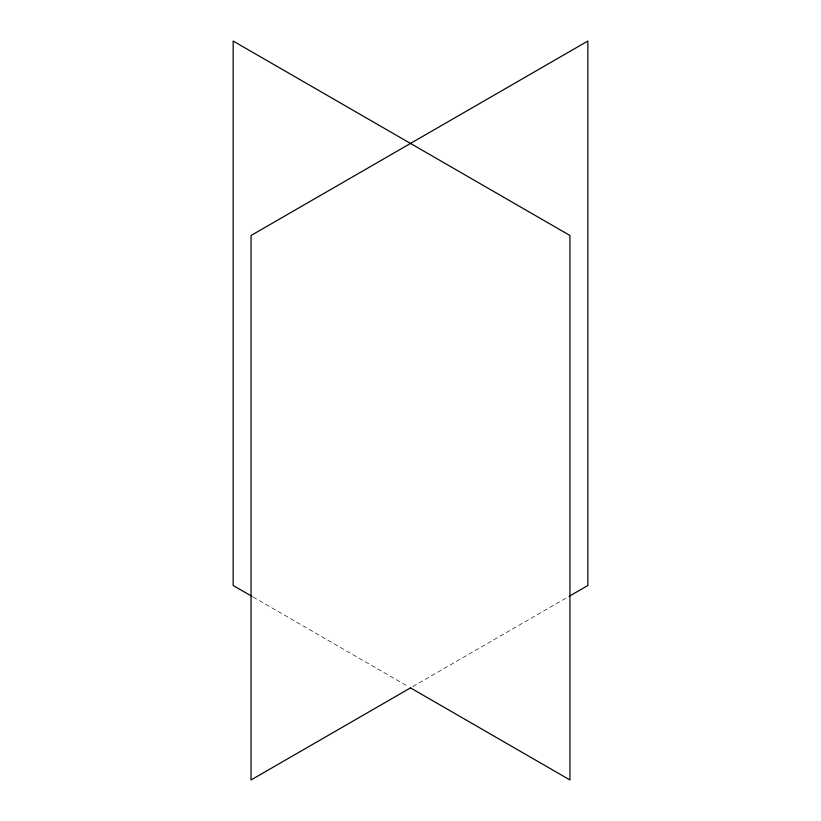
<?xml version="1.0" encoding="UTF-8"?>
<svg xmlns="http://www.w3.org/2000/svg" width="821" height="821" viewBox="0 0 821 821"><rect width="100%" height="100%" fill="white"/><g stroke="black" fill="none" stroke-linecap="round" stroke-linejoin="round"><path stroke-width="0.62" stroke-dasharray="4.11 3.08" d="M412.799 686.561L567.906 597.021M253.094 597.021L408.201 686.561"/><path stroke-width="1.23" d="M410.582 687.844L251.052 779.95L251.052 235.494L587.846 41.05L587.846 585.506L569.015 596.374M251.985 596.374L233.154 585.506L233.154 41.05L569.948 235.494L569.948 779.95L410.418 687.844"/></g></svg>
